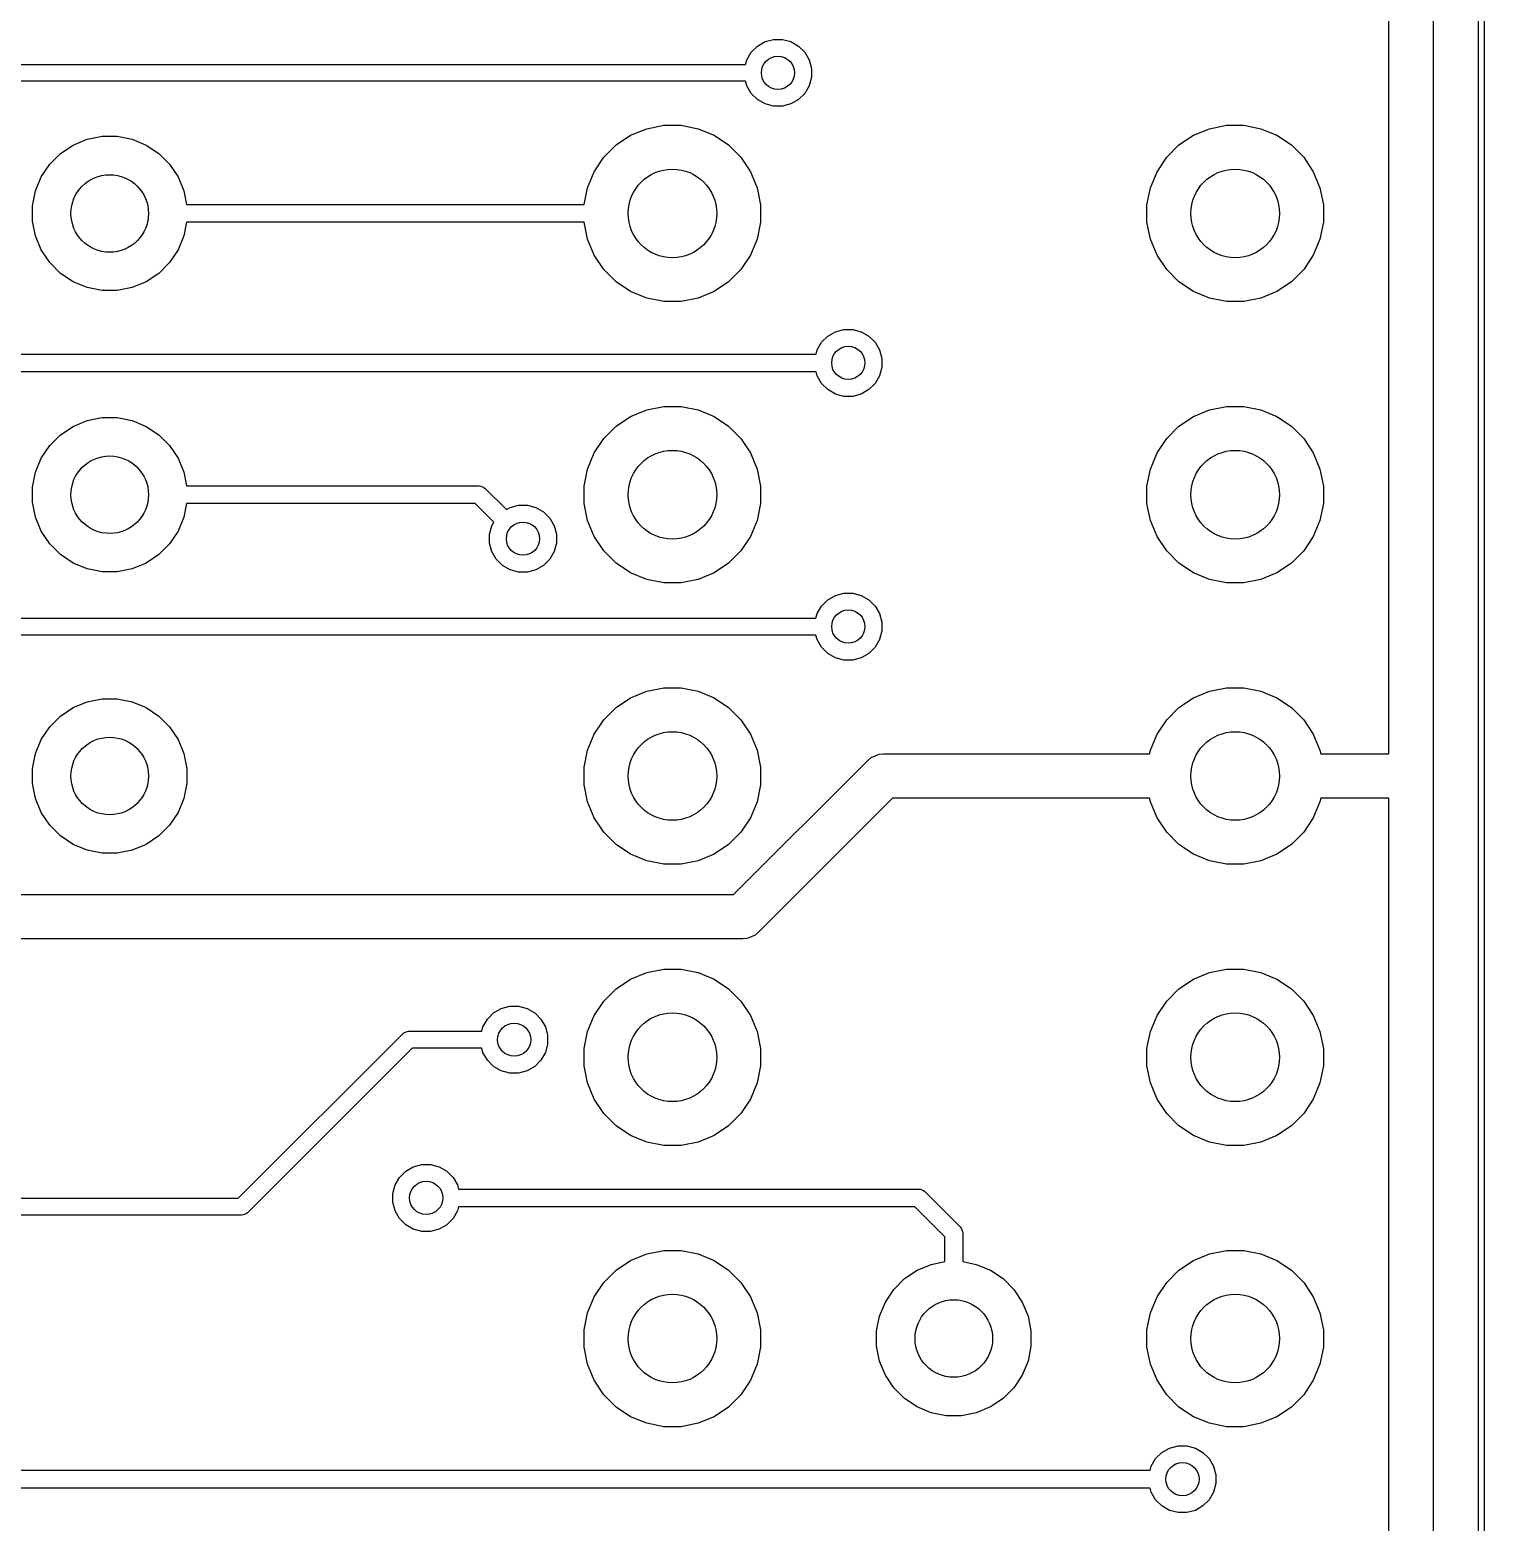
# Model space of a CAD drawing. Header units: millimetres. Extents: x 61.3 to 86.1, y -126.7 to -74.
# Drawn here: x 72.94 to 86.07, y -113.42 to -99.94 of the extents above; entities that cross this region are included whole.
import ezdxf

# ---------------------------------------------------------------- set-up
doc = ezdxf.new("R2010")
doc.units = ezdxf.units.MM
doc.layers.add('Edge.Cuts', color=254, linetype='CONTINUOUS', true_color=0xd0d2cd)
doc.layers.add('F.Cu', color=13, linetype='CONTINUOUS', true_color=0xc83434)

msp = doc.modelspace()

# ---------------------------------------------------------------- linework, layer by layer
at = {"layer": 'Edge.Cuts', "linetype": 'CONTINUOUS'}
for p, q in [((86.0675, -73.97745), (86.0675, -126.6825)), ((86.0175, -126.6575), (86.0175, -74.00245))]:
    msp.add_line(p, q, dxfattribs=at)
at = {"layer": 'Edge.Cuts'}
for centre, radius in [((78.74, -101.6), 0.4), ((78.74, -101.6), 0.4), ((83.82, -101.6), 0.4), ((83.82, -101.6), 0.4), ((73.66, -101.6), 0.35), ((73.66, -101.6), 0.35), ((78.74, -104.14), 0.4), ((78.74, -104.14), 0.4), ((83.82, -104.14), 0.4), ((83.82, -104.14), 0.4), ((73.66, -104.14), 0.35), ((73.66, -104.14), 0.35), ((78.74, -106.68), 0.4), ((78.74, -106.68), 0.4), ((83.82, -106.68), 0.4), ((83.82, -106.68), 0.4), ((73.66, -106.68), 0.35), ((73.66, -106.68), 0.35), ((78.74, -109.22), 0.4), ((78.74, -109.22), 0.4), ((83.82, -109.22), 0.4), ((83.82, -109.22), 0.4), ((78.74, -111.76), 0.4), ((78.74, -111.76), 0.4), ((81.28, -111.76), 0.35), ((81.28, -111.76), 0.35), ((83.82, -111.76), 0.4), ((83.82, -111.76), 0.4)]:
    msp.add_circle(centre, radius, dxfattribs=at)
at = {"layer": 'F.Cu', "linetype": 'CONTINUOUS'}
for p, q in [((85.6075, -93.98), (85.6075, -106.68)), ((85.2075, -106.48), (85.2075, -94.18)), ((79.450686, -100.14445), (79.50695, -100.088186)), ((79.50695, -100.088186), (79.575858, -100.048402)), ((79.575858, -100.048402), (79.652716, -100.027808)), ((79.652716, -100.027808), (79.732284, -100.027808)), ((79.732284, -100.027808), (79.809142, -100.048402)), ((79.809142, -100.048402), (79.87805, -100.088186)), ((79.87805, -100.088186), (79.934314, -100.14445)), ((64.77, -100.2538), (79.400066, -100.2538)), ((79.400066, -100.2538), (79.410902, -100.213358)), ((79.410902, -100.213358), (79.450686, -100.14445)), ((79.934314, -100.14445), (79.974098, -100.213358)), ((79.974098, -100.213358), (79.994692, -100.290216)), ((79.994692, -100.369784), (79.974098, -100.446642)), ((79.994692, -100.290216), (79.994692, -100.369784)), ((79.400066, -100.4062), (64.801563, -100.4062)), ((79.410902, -100.446642), (79.400066, -100.4062)), ((79.450686, -100.51555), (79.410902, -100.446642)), ((79.50695, -100.571814), (79.450686, -100.51555)), ((79.934314, -100.51555), (79.87805, -100.571814)), ((79.974098, -100.446642), (79.934314, -100.51555)), ((79.575858, -100.611598), (79.50695, -100.571814)), ((79.652716, -100.632192), (79.575858, -100.611598)), ((79.732284, -100.632192), (79.652716, -100.632192)), ((79.809142, -100.611598), (79.732284, -100.632192)), ((79.87805, -100.571814), (79.809142, -100.611598)), ((73.330022, -100.982655), (73.456801, -100.930142)), ((73.456801, -100.930142), (73.591388, -100.903371)), ((73.591388, -100.903371), (73.728612, -100.903371)), ((73.728612, -100.903371), (73.863199, -100.930142)), ((73.863199, -100.930142), (73.989978, -100.982655)), ((78.232485, -100.981592), (78.362883, -100.894463)), ((78.362883, -100.894463), (78.507772, -100.834448)), ((78.507772, -100.834448), (78.661586, -100.803852)), ((78.661586, -100.803852), (78.818414, -100.803852)), ((78.818414, -100.803852), (78.972228, -100.834448)), ((78.972228, -100.834448), (79.117117, -100.894463)), ((79.117117, -100.894463), (79.247515, -100.981592)), ((83.312485, -100.981592), (83.442883, -100.894463)), ((83.442883, -100.894463), (83.587772, -100.834448)), ((83.587772, -100.834448), (83.741586, -100.803852)), ((83.741586, -100.803852), (83.898414, -100.803852)), ((83.898414, -100.803852), (84.052228, -100.834448)), ((84.052228, -100.834448), (84.197117, -100.894463)), ((84.197117, -100.894463), (84.327515, -100.981592)), ((73.118893, -101.155925), (73.215925, -101.058893)), ((73.215925, -101.058893), (73.330022, -100.982655)), ((73.989978, -100.982655), (74.104075, -101.058893)), ((74.104075, -101.058893), (74.201107, -101.155925)), ((78.121592, -101.092485), (78.232485, -100.981592)), ((79.247515, -100.981592), (79.358408, -101.092485)), ((83.201592, -101.092485), (83.312485, -100.981592)), ((84.327515, -100.981592), (84.438408, -101.092485)), ((73.042655, -101.270022), (73.118893, -101.155925)), ((74.201107, -101.155925), (74.277345, -101.270022)), ((78.034463, -101.222883), (78.121592, -101.092485)), ((79.358408, -101.092485), (79.445537, -101.222883)), ((83.114463, -101.222883), (83.201592, -101.092485)), ((84.438408, -101.092485), (84.525537, -101.222883)), ((72.990142, -101.396801), (73.042655, -101.270022)), ((74.277345, -101.270022), (74.329858, -101.396801)), ((77.974448, -101.367772), (78.034463, -101.222883)), ((79.445537, -101.222883), (79.505552, -101.367772)), ((83.054448, -101.367772), (83.114463, -101.222883)), ((84.525537, -101.222883), (84.585552, -101.367772)), ((72.963371, -101.531388), (72.990142, -101.396801)), ((74.329858, -101.396801), (74.354364, -101.52)), ((77.944167, -101.52), (77.974448, -101.367772)), ((79.505552, -101.367772), (79.536148, -101.521586)), ((83.023852, -101.521586), (83.054448, -101.367772)), ((84.585552, -101.367772), (84.616148, -101.521586)), ((72.963371, -101.668612), (72.963371, -101.531388)), ((74.354364, -101.52), (77.944167, -101.52)), ((79.536148, -101.521586), (79.536148, -101.678414)), ((83.023852, -101.678414), (83.023852, -101.521586)), ((84.616148, -101.521586), (84.616148, -101.678414)), ((72.990142, -101.803199), (72.963371, -101.668612)), ((74.354364, -101.68), (74.329858, -101.803199)), ((77.944167, -101.68), (74.354364, -101.68)), ((77.974448, -101.832228), (77.944167, -101.68)), ((79.536148, -101.678414), (79.505552, -101.832228)), ((83.054448, -101.832228), (83.023852, -101.678414)), ((84.616148, -101.678414), (84.585552, -101.832228)), ((73.042655, -101.929978), (72.990142, -101.803199)), ((74.329858, -101.803199), (74.277345, -101.929978)), ((78.034463, -101.977117), (77.974448, -101.832228)), ((79.505552, -101.832228), (79.445537, -101.977117)), ((83.114463, -101.977117), (83.054448, -101.832228)), ((84.585552, -101.832228), (84.525537, -101.977117)), ((73.118893, -102.044075), (73.042655, -101.929978)), ((74.277345, -101.929978), (74.201107, -102.044075)), ((78.121592, -102.107515), (78.034463, -101.977117)), ((79.445537, -101.977117), (79.358408, -102.107515)), ((83.201592, -102.107515), (83.114463, -101.977117)), ((84.525537, -101.977117), (84.438408, -102.107515)), ((73.215925, -102.141107), (73.118893, -102.044075)), ((73.330022, -102.217345), (73.215925, -102.141107)), ((74.104075, -102.141107), (73.989978, -102.217345)), ((74.201107, -102.044075), (74.104075, -102.141107)), ((78.232485, -102.218408), (78.121592, -102.107515)), ((79.358408, -102.107515), (79.247515, -102.218408)), ((83.312485, -102.218408), (83.201592, -102.107515)), ((84.438408, -102.107515), (84.327515, -102.218408)), ((73.456801, -102.269858), (73.330022, -102.217345)), ((73.591388, -102.296629), (73.456801, -102.269858)), ((73.863199, -102.269858), (73.728612, -102.296629)), ((73.989978, -102.217345), (73.863199, -102.269858)), ((78.362883, -102.305537), (78.232485, -102.218408)), ((79.247515, -102.218408), (79.117117, -102.305537)), ((83.442883, -102.305537), (83.312485, -102.218408)), ((84.327515, -102.218408), (84.197117, -102.305537)), ((73.728612, -102.296629), (73.591388, -102.296629)), ((78.507772, -102.365552), (78.362883, -102.305537)), ((78.661586, -102.396148), (78.507772, -102.365552)), ((78.818414, -102.396148), (78.661586, -102.396148)), ((78.972228, -102.365552), (78.818414, -102.396148)), ((79.117117, -102.305537), (78.972228, -102.365552)), ((83.587772, -102.365552), (83.442883, -102.305537)), ((83.741586, -102.396148), (83.587772, -102.365552)), ((83.898414, -102.396148), (83.741586, -102.396148)), ((84.052228, -102.365552), (83.898414, -102.396148)), ((84.197117, -102.305537), (84.052228, -102.365552)), ((80.14195, -102.707561), (80.210858, -102.667777)), ((80.210858, -102.667777), (80.287716, -102.647183)), ((80.287716, -102.647183), (80.367284, -102.647183)), ((80.367284, -102.647183), (80.444142, -102.667777)), ((80.444142, -102.667777), (80.51305, -102.707561)), ((80.045902, -102.832733), (80.085686, -102.763825)), ((80.085686, -102.763825), (80.14195, -102.707561)), ((80.51305, -102.707561), (80.569314, -102.763825)), ((80.569314, -102.763825), (80.609098, -102.832733)), ((64.690625, -102.869375), (80.036084, -102.869375)), ((80.036084, -102.869375), (80.045902, -102.832733)), ((80.609098, -102.832733), (80.629692, -102.909591)), ((80.629692, -102.909591), (80.629692, -102.989159)), ((80.036084, -103.029375), (64.723763, -103.029375)), ((80.045902, -103.066017), (80.036084, -103.029375)), ((80.085686, -103.134925), (80.045902, -103.066017)), ((80.609098, -103.066017), (80.569314, -103.134925)), ((80.629692, -102.989159), (80.609098, -103.066017)), ((80.14195, -103.191189), (80.085686, -103.134925)), ((80.210858, -103.230973), (80.14195, -103.191189)), ((80.51305, -103.191189), (80.444142, -103.230973)), ((80.569314, -103.134925), (80.51305, -103.191189)), ((78.507772, -103.374448), (78.661586, -103.343852)), ((78.661586, -103.343852), (78.818414, -103.343852)), ((78.818414, -103.343852), (78.972228, -103.374448)), ((80.287716, -103.251567), (80.210858, -103.230973)), ((80.367284, -103.251567), (80.287716, -103.251567)), ((80.444142, -103.230973), (80.367284, -103.251567)), ((83.587772, -103.374448), (83.741586, -103.343852)), ((83.741586, -103.343852), (83.898414, -103.343852)), ((83.898414, -103.343852), (84.052228, -103.374448)), ((73.330022, -103.522655), (73.456801, -103.470142)), ((73.456801, -103.470142), (73.591388, -103.443371)), ((73.591388, -103.443371), (73.728612, -103.443371)), ((73.728612, -103.443371), (73.863199, -103.470142)), ((73.863199, -103.470142), (73.989978, -103.522655)), ((78.232485, -103.521592), (78.362883, -103.434463)), ((78.362883, -103.434463), (78.507772, -103.374448)), ((78.972228, -103.374448), (79.117117, -103.434463)), ((79.117117, -103.434463), (79.247515, -103.521592)), ((83.312485, -103.521592), (83.442883, -103.434463)), ((83.442883, -103.434463), (83.587772, -103.374448)), ((84.052228, -103.374448), (84.197117, -103.434463)), ((84.197117, -103.434463), (84.327515, -103.521592)), ((73.118893, -103.695925), (73.215925, -103.598893)), ((73.215925, -103.598893), (73.330022, -103.522655)), ((73.989978, -103.522655), (74.104075, -103.598893)), ((74.104075, -103.598893), (74.201107, -103.695925)), ((78.121592, -103.632485), (78.232485, -103.521592)), ((79.247515, -103.521592), (79.358408, -103.632485)), ((83.201592, -103.632485), (83.312485, -103.521592)), ((84.327515, -103.521592), (84.438408, -103.632485)), ((73.042655, -103.810022), (73.118893, -103.695925)), ((74.201107, -103.695925), (74.277345, -103.810022)), ((77.974448, -103.907772), (78.034463, -103.762883)), ((78.034463, -103.762883), (78.121592, -103.632485)), ((79.358408, -103.632485), (79.445537, -103.762883)), ((79.445537, -103.762883), (79.505552, -103.907772)), ((83.054448, -103.907772), (83.114463, -103.762883)), ((83.114463, -103.762883), (83.201592, -103.632485)), ((84.438408, -103.632485), (84.525537, -103.762883)), ((84.525537, -103.762883), (84.585552, -103.907772)), ((72.990142, -103.936801), (73.042655, -103.810022)), ((74.277345, -103.810022), (74.329858, -103.936801)), ((72.963371, -104.071388), (72.990142, -103.936801)), ((74.329858, -103.936801), (74.354364, -104.06)), ((77.943852, -104.061586), (77.974448, -103.907772)), ((79.505552, -103.907772), (79.536148, -104.061586)), ((83.023852, -104.061586), (83.054448, -103.907772)), ((84.585552, -103.907772), (84.616148, -104.061586)), ((72.963371, -104.208612), (72.963371, -104.071388)), ((74.354364, -104.06), (76.99375, -104.06)), ((76.99375, -104.06), (77.009357, -104.061537)), ((77.009357, -104.061537), (77.038196, -104.073482)), ((77.038196, -104.073482), (77.050319, -104.083431)), ((77.050319, -104.083431), (77.241131, -104.274243)), ((77.943852, -104.218414), (77.943852, -104.061586)), ((79.536148, -104.061586), (79.536148, -104.218414)), ((83.023852, -104.218414), (83.023852, -104.061586)), ((84.616148, -104.061586), (84.616148, -104.218414)), ((72.990142, -104.343199), (72.963371, -104.208612)), ((74.354364, -104.22), (74.329858, -104.343199)), ((76.960612, -104.22), (74.354364, -104.22)), ((77.127993, -104.387381), (76.960612, -104.22)), ((77.241131, -104.274243), (77.273983, -104.255277)), ((77.273983, -104.255277), (77.350841, -104.234683)), ((77.350841, -104.234683), (77.430409, -104.234683)), ((77.430409, -104.234683), (77.507267, -104.255277)), ((77.507267, -104.255277), (77.576175, -104.295061)), ((77.576175, -104.295061), (77.632439, -104.351325)), ((77.974448, -104.372228), (77.943852, -104.218414)), ((79.536148, -104.218414), (79.505552, -104.372228)), ((83.054448, -104.372228), (83.023852, -104.218414)), ((84.616148, -104.218414), (84.585552, -104.372228)), ((73.042655, -104.469978), (72.990142, -104.343199)), ((74.329858, -104.343199), (74.277345, -104.469978)), ((77.088433, -104.497091), (77.109027, -104.420233)), ((77.109027, -104.420233), (77.127993, -104.387381)), ((77.632439, -104.351325), (77.672223, -104.420233)), ((77.672223, -104.420233), (77.692817, -104.497091)), ((78.034463, -104.517117), (77.974448, -104.372228)), ((79.505552, -104.372228), (79.445537, -104.517117)), ((83.114463, -104.517117), (83.054448, -104.372228)), ((84.585552, -104.372228), (84.525537, -104.517117)), ((73.118893, -104.584075), (73.042655, -104.469978)), ((74.277345, -104.469978), (74.201107, -104.584075)), ((77.088433, -104.576659), (77.088433, -104.497091)), ((77.692817, -104.497091), (77.692817, -104.576659)), ((78.121592, -104.647515), (78.034463, -104.517117)), ((79.445537, -104.517117), (79.358408, -104.647515)), ((83.201592, -104.647515), (83.114463, -104.517117)), ((84.525537, -104.517117), (84.438408, -104.647515)), ((73.215925, -104.681107), (73.118893, -104.584075)), ((73.330022, -104.757345), (73.215925, -104.681107)), ((74.104075, -104.681107), (73.989978, -104.757345)), ((74.201107, -104.584075), (74.104075, -104.681107)), ((77.109027, -104.653517), (77.088433, -104.576659)), ((77.148811, -104.722425), (77.109027, -104.653517)), ((77.672223, -104.653517), (77.632439, -104.722425)), ((77.692817, -104.576659), (77.672223, -104.653517)), ((78.232485, -104.758408), (78.121592, -104.647515)), ((79.358408, -104.647515), (79.247515, -104.758408)), ((83.312485, -104.758408), (83.201592, -104.647515)), ((84.438408, -104.647515), (84.327515, -104.758408)), ((73.456801, -104.809858), (73.330022, -104.757345)), ((73.591388, -104.836629), (73.456801, -104.809858)), ((73.728612, -104.836629), (73.591388, -104.836629)), ((73.863199, -104.809858), (73.728612, -104.836629)), ((73.989978, -104.757345), (73.863199, -104.809858)), ((77.205075, -104.778689), (77.148811, -104.722425)), ((77.273983, -104.818473), (77.205075, -104.778689)), ((77.350841, -104.839067), (77.273983, -104.818473)), ((77.430409, -104.839067), (77.350841, -104.839067)), ((77.507267, -104.818473), (77.430409, -104.839067)), ((77.576175, -104.778689), (77.507267, -104.818473)), ((77.632439, -104.722425), (77.576175, -104.778689)), ((78.362883, -104.845537), (78.232485, -104.758408)), ((79.247515, -104.758408), (79.117117, -104.845537)), ((83.442883, -104.845537), (83.312485, -104.758408)), ((84.327515, -104.758408), (84.197117, -104.845537)), ((78.507772, -104.905552), (78.362883, -104.845537)), ((78.661586, -104.936148), (78.507772, -104.905552)), ((78.818414, -104.936148), (78.661586, -104.936148)), ((78.972228, -104.905552), (78.818414, -104.936148)), ((79.117117, -104.845537), (78.972228, -104.905552)), ((83.587772, -104.905552), (83.442883, -104.845537)), ((83.741586, -104.936148), (83.587772, -104.905552)), ((83.898414, -104.936148), (83.741586, -104.936148)), ((84.052228, -104.905552), (83.898414, -104.936148)), ((84.197117, -104.845537), (84.052228, -104.905552)), ((80.085686, -105.145075), (80.14195, -105.088811)), ((80.14195, -105.088811), (80.210858, -105.049027)), ((80.210858, -105.049027), (80.287716, -105.028433)), ((80.287716, -105.028433), (80.367284, -105.028433)), ((80.367284, -105.028433), (80.444142, -105.049027)), ((80.444142, -105.049027), (80.51305, -105.088811)), ((80.51305, -105.088811), (80.569314, -105.145075)), ((80.035066, -105.254425), (80.045902, -105.213983)), ((80.045902, -105.213983), (80.085686, -105.145075)), ((80.569314, -105.145075), (80.609098, -105.213983)), ((80.609098, -105.213983), (80.629692, -105.290841)), ((64.849375, -105.254425), (80.035066, -105.254425)), ((80.629692, -105.370409), (80.609098, -105.447267)), ((80.629692, -105.290841), (80.629692, -105.370409)), ((80.035066, -105.406825), (64.880938, -105.406825)), ((80.045902, -105.447267), (80.035066, -105.406825)), ((80.085686, -105.516175), (80.045902, -105.447267)), ((80.14195, -105.572439), (80.085686, -105.516175)), ((80.569314, -105.516175), (80.51305, -105.572439)), ((80.609098, -105.447267), (80.569314, -105.516175)), ((80.210858, -105.612223), (80.14195, -105.572439)), ((80.287716, -105.632817), (80.210858, -105.612223)), ((80.367284, -105.632817), (80.287716, -105.632817)), ((80.444142, -105.612223), (80.367284, -105.632817)), ((80.51305, -105.572439), (80.444142, -105.612223)), ((78.362883, -105.974463), (78.507772, -105.914448)), ((78.507772, -105.914448), (78.661586, -105.883852)), ((78.661586, -105.883852), (78.818414, -105.883852)), ((78.818414, -105.883852), (78.972228, -105.914448)), ((78.972228, -105.914448), (79.117117, -105.974463)), ((83.442883, -105.974463), (83.587772, -105.914448)), ((83.587772, -105.914448), (83.741586, -105.883852)), ((83.741586, -105.883852), (83.898414, -105.883852)), ((83.898414, -105.883852), (84.052228, -105.914448)), ((84.052228, -105.914448), (84.197117, -105.974463)), ((73.330022, -106.062655), (73.456801, -106.010142)), ((73.456801, -106.010142), (73.591388, -105.983371)), ((73.591388, -105.983371), (73.728612, -105.983371)), ((73.728612, -105.983371), (73.863199, -106.010142)), ((73.863199, -106.010142), (73.989978, -106.062655)), ((78.232485, -106.061592), (78.362883, -105.974463)), ((79.117117, -105.974463), (79.247515, -106.061592)), ((83.312485, -106.061592), (83.442883, -105.974463)), ((84.197117, -105.974463), (84.327515, -106.061592)), ((73.118893, -106.235925), (73.215925, -106.138893)), ((73.215925, -106.138893), (73.330022, -106.062655)), ((73.989978, -106.062655), (74.104075, -106.138893)), ((74.104075, -106.138893), (74.201107, -106.235925)), ((78.034463, -106.302883), (78.121592, -106.172485)), ((78.121592, -106.172485), (78.232485, -106.061592)), ((79.247515, -106.061592), (79.358408, -106.172485)), ((79.358408, -106.172485), (79.445537, -106.302883)), ((83.114463, -106.302883), (83.201592, -106.172485)), ((83.201592, -106.172485), (83.312485, -106.061592)), ((84.327515, -106.061592), (84.438408, -106.172485)), ((84.438408, -106.172485), (84.525537, -106.302883)), ((73.042655, -106.350022), (73.118893, -106.235925)), ((74.201107, -106.235925), (74.277345, -106.350022)), ((77.974448, -106.447772), (78.034463, -106.302883)), ((79.445537, -106.302883), (79.505552, -106.447772)), ((83.054448, -106.447772), (83.114463, -106.302883)), ((84.525537, -106.302883), (84.585552, -106.447772)), ((72.990142, -106.476801), (73.042655, -106.350022)), ((74.277345, -106.350022), (74.329858, -106.476801)), ((77.943852, -106.601586), (77.974448, -106.447772)), ((79.505552, -106.447772), (79.536148, -106.601586)), ((83.048037, -106.48), (83.054448, -106.447772)), ((84.585552, -106.447772), (84.591963, -106.48)), ((72.963371, -106.611388), (72.990142, -106.476801)), ((74.329858, -106.476801), (74.356629, -106.611388)), ((79.292158, -107.75), (80.503578, -106.538579)), ((80.503578, -106.538579), (80.533886, -106.513706)), ((80.533886, -106.513706), (80.605982, -106.483843)), ((80.605982, -106.483843), (80.645, -106.48)), ((80.645, -106.48), (83.048037, -106.48)), ((84.591963, -106.48), (84.9007, -106.48)), ((84.9007, -106.48), (85.2075, -106.48)), ((72.963371, -106.748612), (72.963371, -106.611388)), ((74.356629, -106.611388), (74.356629, -106.748612)), ((77.943852, -106.758414), (77.943852, -106.601586)), ((79.536148, -106.601586), (79.536148, -106.758414)), ((85.6075, -106.68), (85.6075, -119.38)), ((72.990142, -106.883199), (72.963371, -106.748612)), ((74.356629, -106.748612), (74.329858, -106.883199)), ((77.974448, -106.912228), (77.943852, -106.758414)), ((79.536148, -106.758414), (79.505552, -106.912228)), ((73.042655, -107.009978), (72.990142, -106.883199)), ((74.329858, -106.883199), (74.277345, -107.009978)), ((78.034463, -107.057117), (77.974448, -106.912228)), ((79.505552, -106.912228), (79.445537, -107.057117)), ((80.727843, -106.88), (79.516421, -108.091421)), ((83.048037, -106.88), (80.727843, -106.88)), ((83.054448, -106.912228), (83.048037, -106.88)), ((83.114463, -107.057117), (83.054448, -106.912228)), ((84.585552, -106.912228), (84.525537, -107.057117)), ((84.591963, -106.88), (84.585552, -106.912228)), ((84.9007, -106.88), (84.591963, -106.88)), ((85.2075, -106.88), (84.9007, -106.88)), ((85.2075, -119.18), (85.2075, -106.88)), ((73.118893, -107.124075), (73.042655, -107.009978)), ((73.215925, -107.221107), (73.118893, -107.124075)), ((74.201107, -107.124075), (74.104075, -107.221107)), ((74.277345, -107.009978), (74.201107, -107.124075)), ((78.121592, -107.187515), (78.034463, -107.057117)), ((79.445537, -107.057117), (79.358408, -107.187515)), ((83.201592, -107.187515), (83.114463, -107.057117)), ((84.525537, -107.057117), (84.438408, -107.187515)), ((73.330022, -107.297345), (73.215925, -107.221107)), ((74.104075, -107.221107), (73.989978, -107.297345)), ((78.232485, -107.298408), (78.121592, -107.187515)), ((79.358408, -107.187515), (79.247515, -107.298408)), ((83.312485, -107.298408), (83.201592, -107.187515)), ((84.438408, -107.187515), (84.327515, -107.298408)), ((73.456801, -107.349858), (73.330022, -107.297345)), ((73.591388, -107.376629), (73.456801, -107.349858)), ((73.728612, -107.376629), (73.591388, -107.376629)), ((73.863199, -107.349858), (73.728612, -107.376629)), ((73.989978, -107.297345), (73.863199, -107.349858)), ((78.362883, -107.385537), (78.232485, -107.298408)), ((78.507772, -107.445552), (78.362883, -107.385537)), ((79.117117, -107.385537), (78.972228, -107.445552)), ((79.247515, -107.298408), (79.117117, -107.385537)), ((83.442883, -107.385537), (83.312485, -107.298408)), ((83.587772, -107.445552), (83.442883, -107.385537)), ((84.197117, -107.385537), (84.052228, -107.445552)), ((84.327515, -107.298408), (84.197117, -107.385537)), ((78.661586, -107.476148), (78.507772, -107.445552)), ((78.818414, -107.476148), (78.661586, -107.476148)), ((78.972228, -107.445552), (78.818414, -107.476148)), ((83.741586, -107.476148), (83.587772, -107.445552)), ((83.898414, -107.476148), (83.741586, -107.476148)), ((84.052228, -107.445552), (83.898414, -107.476148)), ((70.077364, -107.75), (79.292158, -107.75)), ((79.375, -108.15), (70.077364, -108.15)), ((79.414018, -108.146157), (79.375, -108.15)), ((79.486114, -108.116294), (79.414018, -108.146157)), ((79.516421, -108.091421), (79.486114, -108.116294)), ((78.362883, -108.514463), (78.507772, -108.454448)), ((78.507772, -108.454448), (78.661586, -108.423852)), ((78.661586, -108.423852), (78.818414, -108.423852)), ((78.818414, -108.423852), (78.972228, -108.454448)), ((78.972228, -108.454448), (79.117117, -108.514463)), ((83.442883, -108.514463), (83.587772, -108.454448)), ((83.587772, -108.454448), (83.741586, -108.423852)), ((83.741586, -108.423852), (83.898414, -108.423852)), ((83.898414, -108.423852), (84.052228, -108.454448)), ((84.052228, -108.454448), (84.197117, -108.514463)), ((78.121592, -108.712485), (78.232485, -108.601592)), ((78.232485, -108.601592), (78.362883, -108.514463)), ((79.117117, -108.514463), (79.247515, -108.601592)), ((79.247515, -108.601592), (79.358408, -108.712485)), ((83.201592, -108.712485), (83.312485, -108.601592)), ((83.312485, -108.601592), (83.442883, -108.514463)), ((84.197117, -108.514463), (84.327515, -108.601592)), ((84.327515, -108.601592), (84.438408, -108.712485)), ((78.034463, -108.842883), (78.121592, -108.712485)), ((79.358408, -108.712485), (79.445537, -108.842883)), ((83.114463, -108.842883), (83.201592, -108.712485)), ((84.438408, -108.712485), (84.525537, -108.842883)), ((77.029652, -108.944608), (77.069436, -108.8757)), ((77.069436, -108.8757), (77.1257, -108.819436)), ((77.1257, -108.819436), (77.194608, -108.779652)), ((77.194608, -108.779652), (77.271466, -108.759058)), ((77.271466, -108.759058), (77.351034, -108.759058)), ((77.351034, -108.759058), (77.427892, -108.779652)), ((77.427892, -108.779652), (77.4968, -108.819436)), ((77.4968, -108.819436), (77.553064, -108.8757)), ((77.553064, -108.8757), (77.592848, -108.944608)), ((77.974448, -108.987772), (78.034463, -108.842883)), ((79.445537, -108.842883), (79.505552, -108.987772)), ((83.054448, -108.987772), (83.114463, -108.842883)), ((84.525537, -108.842883), (84.585552, -108.987772)), ((74.819061, -110.493175), (76.304869, -109.007368)), ((76.304869, -109.007368), (76.316416, -108.997892)), ((76.316416, -108.997892), (76.343884, -108.986514)), ((76.343884, -108.986514), (76.35875, -108.98505)), ((76.35875, -108.98505), (77.018816, -108.98505)), ((77.018816, -108.98505), (77.029652, -108.944608)), ((77.592848, -108.944608), (77.613442, -109.021466)), ((77.943852, -109.141586), (77.974448, -108.987772)), ((79.505552, -108.987772), (79.536148, -109.141586)), ((83.023852, -109.141586), (83.054448, -108.987772)), ((84.585552, -108.987772), (84.616148, -109.141586)), ((76.390313, -109.13745), (74.904507, -110.623257)), ((77.018816, -109.13745), (76.390313, -109.13745)), ((77.029652, -109.177892), (77.018816, -109.13745)), ((77.613442, -109.101034), (77.592848, -109.177892)), ((77.613442, -109.021466), (77.613442, -109.101034)), ((77.943852, -109.298414), (77.943852, -109.141586)), ((79.536148, -109.141586), (79.536148, -109.298414)), ((83.023852, -109.298414), (83.023852, -109.141586)), ((84.616148, -109.141586), (84.616148, -109.298414)), ((77.069436, -109.2468), (77.029652, -109.177892)), ((77.1257, -109.303064), (77.069436, -109.2468)), ((77.553064, -109.2468), (77.4968, -109.303064)), ((77.592848, -109.177892), (77.553064, -109.2468)), ((77.194608, -109.342848), (77.1257, -109.303064)), ((77.271466, -109.363442), (77.194608, -109.342848)), ((77.351034, -109.363442), (77.271466, -109.363442)), ((77.427892, -109.342848), (77.351034, -109.363442)), ((77.4968, -109.303064), (77.427892, -109.342848)), ((77.974448, -109.452228), (77.943852, -109.298414)), ((79.536148, -109.298414), (79.505552, -109.452228)), ((83.054448, -109.452228), (83.023852, -109.298414)), ((84.616148, -109.298414), (84.585552, -109.452228)), ((78.034463, -109.597117), (77.974448, -109.452228)), ((79.505552, -109.452228), (79.445537, -109.597117)), ((83.114463, -109.597117), (83.054448, -109.452228)), ((84.585552, -109.452228), (84.525537, -109.597117)), ((78.121592, -109.727515), (78.034463, -109.597117)), ((79.445537, -109.597117), (79.358408, -109.727515)), ((83.201592, -109.727515), (83.114463, -109.597117)), ((84.525537, -109.597117), (84.438408, -109.727515)), ((78.232485, -109.838408), (78.121592, -109.727515)), ((79.358408, -109.727515), (79.247515, -109.838408)), ((83.312485, -109.838408), (83.201592, -109.727515)), ((84.438408, -109.727515), (84.327515, -109.838408)), ((78.362883, -109.925537), (78.232485, -109.838408)), ((78.507772, -109.985552), (78.362883, -109.925537)), ((79.117117, -109.925537), (78.972228, -109.985552)), ((79.247515, -109.838408), (79.117117, -109.925537)), ((83.442883, -109.925537), (83.312485, -109.838408)), ((83.587772, -109.985552), (83.442883, -109.925537)), ((84.197117, -109.925537), (84.052228, -109.985552)), ((84.327515, -109.838408), (84.197117, -109.925537)), ((78.661586, -110.016148), (78.507772, -109.985552)), ((78.818414, -110.016148), (78.661586, -110.016148)), ((78.972228, -109.985552), (78.818414, -110.016148)), ((83.741586, -110.016148), (83.587772, -109.985552)), ((83.898414, -110.016148), (83.741586, -110.016148)), ((84.052228, -109.985552), (83.898414, -110.016148)), ((76.33195, -110.248186), (76.400858, -110.208402)), ((76.400858, -110.208402), (76.477716, -110.187808)), ((76.477716, -110.187808), (76.557284, -110.187808)), ((76.557284, -110.187808), (76.634142, -110.208402)), ((76.634142, -110.208402), (76.70305, -110.248186)), ((76.235902, -110.373358), (76.275686, -110.30445)), ((76.275686, -110.30445), (76.33195, -110.248186)), ((76.70305, -110.248186), (76.759314, -110.30445)), ((76.759314, -110.30445), (76.799098, -110.373358)), ((64.880938, -110.493175), (74.819061, -110.493175)), ((76.215308, -110.450216), (76.235902, -110.373358)), ((76.215308, -110.529784), (76.215308, -110.450216)), ((76.799098, -110.373358), (76.808916, -110.41)), ((76.808916, -110.41), (80.9625, -110.41)), ((80.9625, -110.41), (80.978107, -110.411537)), ((80.978107, -110.411537), (81.006946, -110.423482)), ((81.006946, -110.423482), (81.019069, -110.433431)), ((81.019069, -110.433431), (81.336569, -110.750932)), ((74.892959, -110.632733), (74.865491, -110.644111)), ((74.904507, -110.623257), (74.892959, -110.632733)), ((76.235902, -110.606642), (76.215308, -110.529784)), ((76.275686, -110.67555), (76.235902, -110.606642)), ((76.799098, -110.606642), (76.759314, -110.67555)), ((76.808916, -110.57), (76.799098, -110.606642)), ((80.929362, -110.57), (76.808916, -110.57)), ((81.2, -110.840637), (80.929362, -110.57)), ((74.850625, -110.645575), (64.849375, -110.645575)), ((74.865491, -110.644111), (74.850625, -110.645575)), ((76.33195, -110.731814), (76.275686, -110.67555)), ((76.400858, -110.771598), (76.33195, -110.731814)), ((76.477716, -110.792192), (76.400858, -110.771598)), ((76.634142, -110.771598), (76.557284, -110.792192)), ((76.70305, -110.731814), (76.634142, -110.771598)), ((76.759314, -110.67555), (76.70305, -110.731814)), ((81.336569, -110.750932), (81.346518, -110.763054)), ((81.346518, -110.763054), (81.358464, -110.791893)), ((76.557284, -110.792192), (76.477716, -110.792192)), ((81.2, -111.065636), (81.2, -110.840637)), ((81.358464, -110.791893), (81.358464, -110.791903)), ((81.358464, -110.791903), (81.36, -110.8075)), ((81.36, -110.8075), (81.36, -111.065636)), ((78.362883, -111.054463), (78.507772, -110.994448)), ((78.507772, -110.994448), (78.661586, -110.963852)), ((78.661586, -110.963852), (78.818414, -110.963852)), ((78.818414, -110.963852), (78.972228, -110.994448)), ((78.972228, -110.994448), (79.117117, -111.054463)), ((83.442883, -111.054463), (83.587772, -110.994448)), ((83.587772, -110.994448), (83.741586, -110.963852)), ((83.741586, -110.963852), (83.898414, -110.963852)), ((83.898414, -110.963852), (84.052228, -110.994448)), ((84.052228, -110.994448), (84.197117, -111.054463)), ((78.121592, -111.252485), (78.232485, -111.141592)), ((78.232485, -111.141592), (78.362883, -111.054463)), ((79.117117, -111.054463), (79.247515, -111.141592)), ((79.247515, -111.141592), (79.358408, -111.252485)), ((80.835925, -111.218893), (80.950022, -111.142655)), ((80.950022, -111.142655), (81.076801, -111.090142)), ((81.076801, -111.090142), (81.2, -111.065636)), ((81.36, -111.065636), (81.483199, -111.090142)), ((81.483199, -111.090142), (81.609978, -111.142655)), ((81.609978, -111.142655), (81.724075, -111.218893)), ((83.201592, -111.252485), (83.312485, -111.141592)), ((83.312485, -111.141592), (83.442883, -111.054463)), ((84.197117, -111.054463), (84.327515, -111.141592)), ((84.327515, -111.141592), (84.438408, -111.252485)), ((78.034463, -111.382883), (78.121592, -111.252485)), ((79.358408, -111.252485), (79.445537, -111.382883)), ((80.738893, -111.315925), (80.835925, -111.218893)), ((81.724075, -111.218893), (81.821107, -111.315925)), ((83.114463, -111.382883), (83.201592, -111.252485)), ((84.438408, -111.252485), (84.525537, -111.382883)), ((77.974448, -111.527772), (78.034463, -111.382883)), ((79.445537, -111.382883), (79.505552, -111.527772)), ((80.610142, -111.556801), (80.662655, -111.430022)), ((80.662655, -111.430022), (80.738893, -111.315925)), ((81.821107, -111.315925), (81.897345, -111.430022)), ((81.897345, -111.430022), (81.949858, -111.556801)), ((83.054448, -111.527772), (83.114463, -111.382883)), ((84.525537, -111.382883), (84.585552, -111.527772)), ((77.943852, -111.681586), (77.974448, -111.527772)), ((79.505552, -111.527772), (79.536148, -111.681586)), ((80.583371, -111.691388), (80.610142, -111.556801)), ((81.949858, -111.556801), (81.976629, -111.691388)), ((83.023852, -111.681586), (83.054448, -111.527772)), ((84.585552, -111.527772), (84.616148, -111.681586)), ((77.943852, -111.838414), (77.943852, -111.681586)), ((79.536148, -111.681586), (79.536148, -111.838414)), ((80.583371, -111.828612), (80.583371, -111.691388)), ((81.976629, -111.691388), (81.976629, -111.828612)), ((83.023852, -111.838414), (83.023852, -111.681586)), ((84.616148, -111.681586), (84.616148, -111.838414)), ((77.974448, -111.992228), (77.943852, -111.838414)), ((79.536148, -111.838414), (79.505552, -111.992228)), ((80.610142, -111.963199), (80.583371, -111.828612)), ((81.976629, -111.828612), (81.949858, -111.963199)), ((83.054448, -111.992228), (83.023852, -111.838414)), ((84.616148, -111.838414), (84.585552, -111.992228)), ((80.662655, -112.089978), (80.610142, -111.963199)), ((81.949858, -111.963199), (81.897345, -112.089978)), ((78.034463, -112.137117), (77.974448, -111.992228)), ((79.505552, -111.992228), (79.445537, -112.137117)), ((80.738893, -112.204075), (80.662655, -112.089978)), ((81.897345, -112.089978), (81.821107, -112.204075)), ((83.114463, -112.137117), (83.054448, -111.992228)), ((84.585552, -111.992228), (84.525537, -112.137117)), ((78.121592, -112.267515), (78.034463, -112.137117)), ((79.445537, -112.137117), (79.358408, -112.267515)), ((80.835925, -112.301107), (80.738893, -112.204075)), ((81.821107, -112.204075), (81.724075, -112.301107)), ((83.201592, -112.267515), (83.114463, -112.137117)), ((84.525537, -112.137117), (84.438408, -112.267515)), ((78.232485, -112.378408), (78.121592, -112.267515)), ((78.362883, -112.465537), (78.232485, -112.378408)), ((79.247515, -112.378408), (79.117117, -112.465537)), ((79.358408, -112.267515), (79.247515, -112.378408)), ((80.950022, -112.377345), (80.835925, -112.301107)), ((81.076801, -112.429858), (80.950022, -112.377345)), ((81.609978, -112.377345), (81.483199, -112.429858)), ((81.724075, -112.301107), (81.609978, -112.377345)), ((83.312485, -112.378408), (83.201592, -112.267515)), ((83.442883, -112.465537), (83.312485, -112.378408)), ((84.327515, -112.378408), (84.197117, -112.465537)), ((84.438408, -112.267515), (84.327515, -112.378408)), ((78.507772, -112.525552), (78.362883, -112.465537)), ((79.117117, -112.465537), (78.972228, -112.525552)), ((81.211388, -112.456629), (81.076801, -112.429858)), ((81.348612, -112.456629), (81.211388, -112.456629)), ((81.483199, -112.429858), (81.348612, -112.456629)), ((83.587772, -112.525552), (83.442883, -112.465537)), ((84.197117, -112.465537), (84.052228, -112.525552)), ((78.661586, -112.556148), (78.507772, -112.525552)), ((78.818414, -112.556148), (78.661586, -112.556148)), ((78.972228, -112.525552), (78.818414, -112.556148)), ((83.741586, -112.556148), (83.587772, -112.525552)), ((83.898414, -112.556148), (83.741586, -112.556148)), ((84.052228, -112.525552), (83.898414, -112.556148)), ((83.101936, -112.84445), (83.1582, -112.788186)), ((83.1582, -112.788186), (83.227108, -112.748402)), ((83.227108, -112.748402), (83.303966, -112.727808)), ((83.303966, -112.727808), (83.383534, -112.727808)), ((83.383534, -112.727808), (83.460392, -112.748402)), ((83.460392, -112.748402), (83.5293, -112.788186)), ((83.5293, -112.788186), (83.585564, -112.84445)), ((83.052334, -112.95), (83.062152, -112.913358)), ((83.062152, -112.913358), (83.101936, -112.84445)), ((83.585564, -112.84445), (83.625348, -112.913358)), ((83.625348, -112.913358), (83.645942, -112.990216)), ((64.803137, -112.95), (83.052334, -112.95)), ((83.645942, -112.990216), (83.645942, -113.069784)), ((83.052334, -113.11), (64.77, -113.11)), ((83.062152, -113.146642), (83.052334, -113.11)), ((83.101936, -113.21555), (83.062152, -113.146642)), ((83.625348, -113.146642), (83.585564, -113.21555)), ((83.645942, -113.069784), (83.625348, -113.146642)), ((83.1582, -113.271814), (83.101936, -113.21555)), ((83.227108, -113.311598), (83.1582, -113.271814)), ((83.303966, -113.332192), (83.227108, -113.311598)), ((83.383534, -113.332192), (83.303966, -113.332192)), ((83.460392, -113.311598), (83.383534, -113.332192)), ((83.5293, -113.271814), (83.460392, -113.311598)), ((83.585564, -113.21555), (83.5293, -113.271814))]:
    msp.add_line(p, q, dxfattribs=at)
at = {"layer": 'F.Cu'}
for centre, radius in [((79.6925, -100.33), 0.15), ((79.6925, -100.33), 0.15), ((78.74, -101.6), 0.4), ((78.74, -101.6), 0.4), ((83.82, -101.6), 0.4), ((83.82, -101.6), 0.4), ((73.66, -101.6), 0.35), ((73.66, -101.6), 0.35), ((80.3275, -102.949375), 0.15), ((80.3275, -102.949375), 0.15), ((78.74, -104.14), 0.4), ((78.74, -104.14), 0.4), ((83.82, -104.14), 0.4), ((83.82, -104.14), 0.4), ((73.66, -104.14), 0.35), ((73.66, -104.14), 0.35), ((77.390625, -104.536875), 0.15), ((77.390625, -104.536875), 0.15), ((80.3275, -105.330625), 0.15), ((80.3275, -105.330625), 0.15), ((78.74, -106.68), 0.4), ((78.74, -106.68), 0.4), ((83.82, -106.68), 0.4), ((83.82, -106.68), 0.4), ((73.66, -106.68), 0.35), ((73.66, -106.68), 0.35), ((78.74, -109.22), 0.4), ((78.74, -109.22), 0.4), ((83.82, -109.22), 0.4), ((83.82, -109.22), 0.4), ((77.31125, -109.06125), 0.15), ((77.31125, -109.06125), 0.15), ((76.5175, -110.49), 0.15), ((76.5175, -110.49), 0.15), ((78.74, -111.76), 0.4), ((78.74, -111.76), 0.4), ((81.28, -111.76), 0.35), ((81.28, -111.76), 0.35), ((83.82, -111.76), 0.4), ((83.82, -111.76), 0.4), ((83.34375, -113.03), 0.15), ((83.34375, -113.03), 0.15)]:
    msp.add_circle(centre, radius, dxfattribs=at)

doc.saveas('drawing.dxf')
